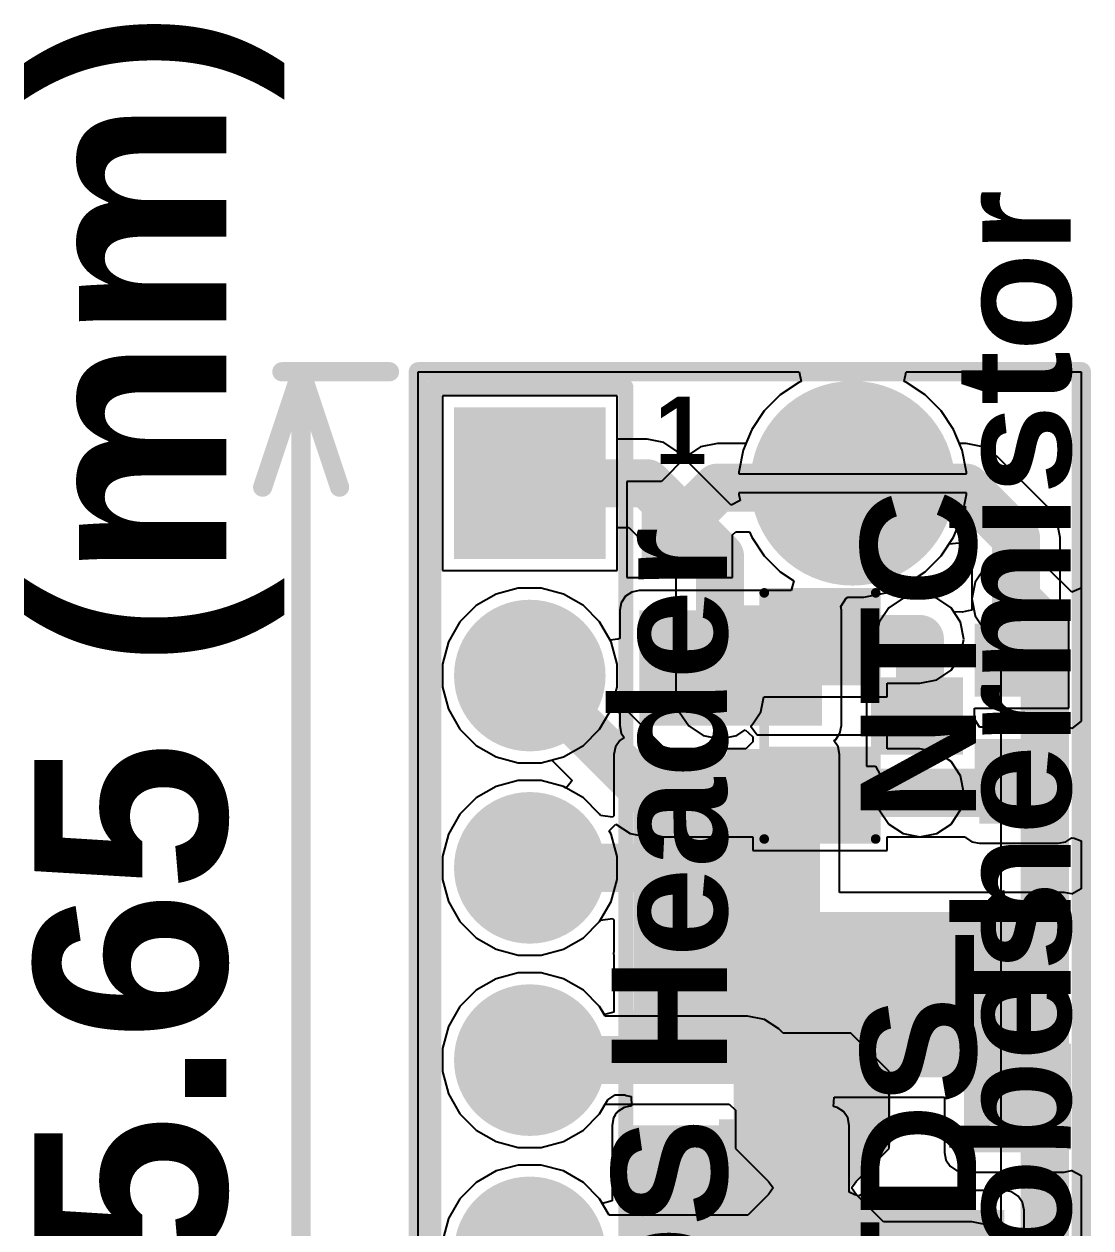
# Model space of a CAD drawing. Header units: millimetres. Extents: x -0.206 to 0.612, y -0.188 to 0.797.
# Drawn here: x -0.206 to 0.349, y 0.171 to 0.797 of the extents above; entities that cross this region are included whole.
import ezdxf

# ---------------------------------------------------------------- set-up
doc = ezdxf.new("R2010")
doc.units = ezdxf.units.MM
doc.header["$MEASUREMENT"] = 0
for name, color, linetype in [('BottomLayer', 5, 'Continuous'), ('BottomPaste', 16, 'Continuous'), ('BottomSolder', 6, 'Continuous'), ('Mechanical1', 6, 'Continuous'), ('Mechanical2', 216, 'Continuous'), ('MultiLayer', 9, 'Continuous'), ('PadHoleLayer', 156, 'Continuous'), ('TopLayer', 1, 'Continuous'), ('TopOverlay', 2, 'Continuous'), ('TopPaste', 8, 'Continuous'), ('TopSolder', 216, 'Continuous'), ('ViaHoleLayer', 16, 'Continuous')]:
    doc.layers.add(name, color=color, linetype=linetype)
doc.styles.add('Arial', font='', dxfattribs={"height": 0.2})
doc.styles.get('Arial').set_extended_font_data('Arial', bold=True)

# ---------------------------------------------------------------- blocks, each defined once
blk = doc.blocks.new('VG039NCHXTB202_B_1')
at = {"layer": 'BottomLayer'}
for points in [[(-0.06299, 0.0876), (-0.01575, 0.0876), (-0.01575, 0.04035), (-0.06299, 0.04035)], [(0.01575, 0.0876), (0.06299, 0.0876), (0.06299, 0.04035), (0.01575, 0.04035)], [(-0.02362, -0.04035), (0.02362, -0.04035), (0.02362, -0.0876), (-0.02362, -0.0876)]]:
    blk.add_hatch(color=5, dxfattribs=at).paths.add_polyline_path(points)
at = {"layer": 'BottomPaste'}
for points in [[(-0.06299, 0.0876), (-0.01575, 0.0876), (-0.01575, 0.04035), (-0.06299, 0.04035)], [(0.01575, 0.0876), (0.06299, 0.0876), (0.06299, 0.04035), (0.01575, 0.04035)], [(-0.02362, -0.04035), (0.02362, -0.04035), (0.02362, -0.0876), (-0.02362, -0.0876)]]:
    blk.add_hatch(color=16, dxfattribs=at).paths.add_polyline_path(points)
at = {"layer": 'BottomSolder'}
for points in [[(-0.06699, 0.0916), (-0.01175, 0.0916), (-0.01175, 0.03635), (-0.06699, 0.03635)], [(0.01175, 0.0916), (0.06699, 0.0916), (0.06699, 0.03635), (0.01175, 0.03635)], [(-0.02762, -0.03635), (0.02762, -0.03635), (0.02762, -0.0916), (-0.02762, -0.0916)]]:
    blk.add_hatch(color=6, dxfattribs=at).paths.add_polyline_path(points)
blk = doc.blocks.new('RES_0603_B_2')
at = {"layer": 'BottomLayer'}
for points in [[(-0.045, -0.0175), (-0.045, 0.0175), (-0.015, 0.0175), (-0.015, -0.0175)], [(0.015, -0.0175), (0.015, 0.0175), (0.045, 0.0175), (0.045, -0.0175)]]:
    blk.add_hatch(color=5, dxfattribs=at).paths.add_polyline_path(points)
at = {"layer": 'BottomPaste'}
for points in [[(-0.045, -0.0175), (-0.045, 0.0175), (-0.015, 0.0175), (-0.015, -0.0175)], [(0.015, -0.0175), (0.015, 0.0175), (0.045, 0.0175), (0.045, -0.0175)]]:
    blk.add_hatch(color=16, dxfattribs=at).paths.add_polyline_path(points)
at = {"layer": 'BottomSolder'}
for points in [[(-0.049, -0.0215), (-0.049, 0.0215), (-0.011, 0.0215), (-0.011, -0.0215)], [(0.011, -0.0215), (0.011, 0.0215), (0.049, 0.0215), (0.049, -0.0215)]]:
    blk.add_hatch(color=6, dxfattribs=at).paths.add_polyline_path(points)
blk = doc.blocks.new('NCP21XV103J03RA_4')
at = {"layer": 'TopLayer'}
for points in [[(-0.06, 0.025), (-0.02, 0.025), (-0.02, -0.025), (-0.06, -0.025)], [(0.02, 0.025), (0.06, 0.025), (0.06, -0.025), (0.02, -0.025)]]:
    blk.add_hatch(color=1, dxfattribs=at).paths.add_polyline_path(points)
at = {"layer": 'TopPaste'}
for points in [[(-0.06, 0.025), (-0.02, 0.025), (-0.02, -0.025), (-0.06, -0.025)], [(0.02, 0.025), (0.06, 0.025), (0.06, -0.025), (0.02, -0.025)]]:
    blk.add_hatch(color=8, dxfattribs=at).paths.add_polyline_path(points)
at = {"layer": 'TopSolder'}
for points in [[(-0.064, 0.029), (-0.016, 0.029), (-0.016, -0.029), (-0.064, -0.029)], [(0.016, 0.029), (0.064, 0.029), (0.064, -0.029), (0.016, -0.029)]]:
    blk.add_hatch(color=216, dxfattribs=at).paths.add_polyline_path(points)
at = {"layer": 'TopOverlay', "const_width": 0.005}
for points in [[(-0.064, 0.029), (-0.064, -0.029)], [(-0.064, 0.029), (0.064, 0.029)], [(0.064, 0.029), (0.064, -0.029)], [(-0.064, -0.029), (0.064, -0.029)]]:
    blk.add_lwpolyline(points, dxfattribs=at)
at = {"layer": 'TopOverlay', "const_width": 0.0025}
for points in [[(-0.06525, 0.029, 1), (-0.06275, 0.029, 1)], [(-0.06525, 0.029, 1), (-0.06275, 0.029, 1)], [(0.06275, 0.029, 1), (0.06525, 0.029, 1)], [(0.06275, 0.029, 1), (0.06525, 0.029, 1)], [(-0.06525, -0.029, 1), (-0.06275, -0.029, 1)], [(-0.06525, -0.029, 1), (-0.06275, -0.029, 1)], [(0.06275, -0.029, 1), (0.06525, -0.029, 1)], [(0.06275, -0.029, 1), (0.06525, -0.029, 1)]]:
    blk.add_lwpolyline(points, format="xyb", close=True, dxfattribs=at)
blk = doc.blocks.new('RES_0603_B_5')
at = {"layer": 'BottomLayer'}
for points in [[(-0.045, -0.0175), (-0.045, 0.0175), (-0.015, 0.0175), (-0.015, -0.0175)], [(0.015, -0.0175), (0.015, 0.0175), (0.045, 0.0175), (0.045, -0.0175)]]:
    blk.add_hatch(color=5, dxfattribs=at).paths.add_polyline_path(points)
at = {"layer": 'BottomPaste'}
for points in [[(-0.045, -0.0175), (-0.045, 0.0175), (-0.015, 0.0175), (-0.015, -0.0175)], [(0.015, -0.0175), (0.015, 0.0175), (0.045, 0.0175), (0.045, -0.0175)]]:
    blk.add_hatch(color=16, dxfattribs=at).paths.add_polyline_path(points)
at = {"layer": 'BottomSolder'}
for points in [[(-0.049, -0.0215), (-0.049, 0.0215), (-0.011, 0.0215), (-0.011, -0.0215)], [(0.011, -0.0215), (0.011, 0.0215), (0.049, 0.0215), (0.049, -0.0215)]]:
    blk.add_hatch(color=6, dxfattribs=at).paths.add_polyline_path(points)
blk = doc.blocks.new('SOT_23_B_6')
at = {"layer": 'BottomLayer'}
for points in [[(-0.05354, 0.05748), (-0.02126, 0.05748), (-0.02126, 0.02126), (-0.05354, 0.02126)], [(0.02126, 0.05748), (0.05354, 0.05748), (0.05354, 0.02126), (0.02126, 0.02126)], [(-0.01614, -0.02126), (0.01614, -0.02126), (0.01614, -0.05748), (-0.01614, -0.05748)]]:
    blk.add_hatch(color=5, dxfattribs=at).paths.add_polyline_path(points)
at = {"layer": 'BottomPaste'}
for points in [[(-0.05354, 0.05748), (-0.02126, 0.05748), (-0.02126, 0.02126), (-0.05354, 0.02126)], [(0.02126, 0.05748), (0.05354, 0.05748), (0.05354, 0.02126), (0.02126, 0.02126)], [(-0.01614, -0.02126), (0.01614, -0.02126), (0.01614, -0.05748), (-0.01614, -0.05748)]]:
    blk.add_hatch(color=16, dxfattribs=at).paths.add_polyline_path(points)
at = {"layer": 'BottomSolder'}
for points in [[(-0.05754, 0.06148), (-0.01726, 0.06148), (-0.01726, 0.01726), (-0.05754, 0.01726)], [(0.01726, 0.06148), (0.05754, 0.06148), (0.05754, 0.01726), (0.01726, 0.01726)], [(-0.02014, -0.01726), (0.02014, -0.01726), (0.02014, -0.06148), (-0.02014, -0.06148)]]:
    blk.add_hatch(color=6, dxfattribs=at).paths.add_polyline_path(points)
blk = doc.blocks.new('HDR1X6_7')
at = {"layer": 'BottomLayer'}
blk.add_hatch(color=5, dxfattribs=at).paths.add_polyline_path([(-0.03543, 0.03543), (0.03543, 0.03543), (0.03543, -0.03543), (-0.03543, -0.03543)])
h = blk.add_hatch(color=5, dxfattribs=at)
edge = h.paths.add_edge_path()
edge.add_arc((0.1, 0), 0.03543, 0, 360)
h = blk.add_hatch(color=5, dxfattribs=at)
edge = h.paths.add_edge_path()
edge.add_arc((0.2, 0), 0.03543, 0, 360)
h = blk.add_hatch(color=5, dxfattribs=at)
edge = h.paths.add_edge_path()
edge.add_arc((0.3, 0), 0.03543, 0, 360)
h = blk.add_hatch(color=5, dxfattribs=at)
edge = h.paths.add_edge_path()
edge.add_arc((0.4, 0), 0.03543, 0, 360)
h = blk.add_hatch(color=5, dxfattribs=at)
edge = h.paths.add_edge_path()
edge.add_arc((0.5, 0), 0.03543, 0, 360)
at = {"layer": 'BottomSolder'}
blk.add_hatch(color=6, dxfattribs=at).paths.add_polyline_path([(-0.03943, 0.03943), (0.03943, 0.03943), (0.03943, -0.03943), (-0.03943, -0.03943)])
h = blk.add_hatch(color=6, dxfattribs=at)
edge = h.paths.add_edge_path()
edge.add_arc((0.1, 0), 0.03943, 0, 360)
h = blk.add_hatch(color=6, dxfattribs=at)
edge = h.paths.add_edge_path()
edge.add_arc((0.2, 0), 0.03943, 0, 360)
h = blk.add_hatch(color=6, dxfattribs=at)
edge = h.paths.add_edge_path()
edge.add_arc((0.3, 0), 0.03943, 0, 360)
h = blk.add_hatch(color=6, dxfattribs=at)
edge = h.paths.add_edge_path()
edge.add_arc((0.4, 0), 0.03943, 0, 360)
h = blk.add_hatch(color=6, dxfattribs=at)
edge = h.paths.add_edge_path()
edge.add_arc((0.5, 0), 0.03943, 0, 360)
at = {"layer": 'MultiLayer'}
blk.add_hatch(color=9, dxfattribs=at).paths.add_polyline_path([(-0.03543, 0.03543), (0.03543, 0.03543), (0.03543, -0.03543), (-0.03543, -0.03543)])
h = blk.add_hatch(color=9, dxfattribs=at)
edge = h.paths.add_edge_path()
edge.add_arc((0.1, 0), 0.03543, 0, 360)
h = blk.add_hatch(color=9, dxfattribs=at)
edge = h.paths.add_edge_path()
edge.add_arc((0.2, 0), 0.03543, 0, 360)
h = blk.add_hatch(color=9, dxfattribs=at)
edge = h.paths.add_edge_path()
edge.add_arc((0.3, 0), 0.03543, 0, 360)
h = blk.add_hatch(color=9, dxfattribs=at)
edge = h.paths.add_edge_path()
edge.add_arc((0.4, 0), 0.03543, 0, 360)
h = blk.add_hatch(color=9, dxfattribs=at)
edge = h.paths.add_edge_path()
edge.add_arc((0.5, 0), 0.03543, 0, 360)
at = {"layer": 'PadHoleLayer'}
h = blk.add_hatch(color=156, dxfattribs=at)
edge = h.paths.add_edge_path()
edge.add_arc((0, 0), 0.01772, 0, 360)
h = blk.add_hatch(color=156, dxfattribs=at)
edge = h.paths.add_edge_path()
edge.add_arc((0.1, 0), 0.01772, 0, 360)
h = blk.add_hatch(color=156, dxfattribs=at)
edge = h.paths.add_edge_path()
edge.add_arc((0.2, 0), 0.01772, 0, 360)
h = blk.add_hatch(color=156, dxfattribs=at)
edge = h.paths.add_edge_path()
edge.add_arc((0.3, 0), 0.01772, 0, 360)
h = blk.add_hatch(color=156, dxfattribs=at)
edge = h.paths.add_edge_path()
edge.add_arc((0.4, 0), 0.01772, 0, 360)
h = blk.add_hatch(color=156, dxfattribs=at)
edge = h.paths.add_edge_path()
edge.add_arc((0.5, 0), 0.01772, 0, 360)
at = {"layer": 'TopLayer'}
blk.add_hatch(color=1, dxfattribs=at).paths.add_polyline_path([(-0.03543, 0.03543), (0.03543, 0.03543), (0.03543, -0.03543), (-0.03543, -0.03543)])
h = blk.add_hatch(color=1, dxfattribs=at)
edge = h.paths.add_edge_path()
edge.add_arc((0.1, 0), 0.03543, 0, 360)
h = blk.add_hatch(color=1, dxfattribs=at)
edge = h.paths.add_edge_path()
edge.add_arc((0.2, 0), 0.03543, 0, 360)
h = blk.add_hatch(color=1, dxfattribs=at)
edge = h.paths.add_edge_path()
edge.add_arc((0.3, 0), 0.03543, 0, 360)
h = blk.add_hatch(color=1, dxfattribs=at)
edge = h.paths.add_edge_path()
edge.add_arc((0.4, 0), 0.03543, 0, 360)
h = blk.add_hatch(color=1, dxfattribs=at)
edge = h.paths.add_edge_path()
edge.add_arc((0.5, 0), 0.03543, 0, 360)
at = {"layer": 'TopSolder'}
blk.add_hatch(color=216, dxfattribs=at).paths.add_polyline_path([(-0.03943, 0.03943), (0.03943, 0.03943), (0.03943, -0.03943), (-0.03943, -0.03943)])
h = blk.add_hatch(color=216, dxfattribs=at)
edge = h.paths.add_edge_path()
edge.add_arc((0.1, 0), 0.03943, 0, 360)
h = blk.add_hatch(color=216, dxfattribs=at)
edge = h.paths.add_edge_path()
edge.add_arc((0.2, 0), 0.03943, 0, 360)
h = blk.add_hatch(color=216, dxfattribs=at)
edge = h.paths.add_edge_path()
edge.add_arc((0.3, 0), 0.03943, 0, 360)
h = blk.add_hatch(color=216, dxfattribs=at)
edge = h.paths.add_edge_path()
edge.add_arc((0.4, 0), 0.03943, 0, 360)
h = blk.add_hatch(color=216, dxfattribs=at)
edge = h.paths.add_edge_path()
edge.add_arc((0.5, 0), 0.03943, 0, 360)
at = {"layer": 'TopOverlay', "const_width": 0.00787}
for points in [[(-0.05, -0.05), (-0.05, 0.05)], [(0.55, 0.05), (-0.05, 0.05)], [(0.55, -0.05), (0.55, 0.05)], [(0.55, -0.05), (-0.05, -0.05)]]:
    blk.add_lwpolyline(points, dxfattribs=at)
at = {"layer": 'TopOverlay', "const_width": 0.00394}
for points in [[(-0.05197, 0.05, 1), (-0.04803, 0.05, 1)], [(-0.05197, 0.05, 1), (-0.04803, 0.05, 1)], [(0.54803, 0.05, 1), (0.55197, 0.05, 1)], [(0.54803, 0.05, 1), (0.55197, 0.05, 1)], [(-0.05197, -0.05, 1), (-0.04803, -0.05, 1)], [(-0.05197, -0.05, 1), (-0.04803, -0.05, 1)], [(0.54803, -0.05, 1), (0.55197, -0.05, 1)], [(0.54803, -0.05, 1), (0.55197, -0.05, 1)]]:
    blk.add_lwpolyline(points, format="xyb", close=True, dxfattribs=at)
blk = doc.blocks.new('TEST_POINT_8')
at = {"layer": 'TopLayer'}
blk.add_hatch(color=1, dxfattribs=at).paths.add_polyline_path([(0.015, 0.03), (-0.015, 0.03), (-0.03, 0.015), (-0.03, -0.015), (-0.015, -0.03), (0.015, -0.03), (0.03, -0.015), (0.03, 0.015)])
at = {"layer": 'TopPaste'}
blk.add_hatch(color=8, dxfattribs=at).paths.add_polyline_path([(0.015, 0.03), (-0.015, 0.03), (-0.03, 0.015), (-0.03, -0.015), (-0.015, -0.03), (0.015, -0.03), (0.03, -0.015), (0.03, 0.015)])
at = {"layer": 'TopSolder'}
blk.add_hatch(color=216, dxfattribs=at).paths.add_polyline_path([(0.017, 0.034), (-0.017, 0.034), (-0.034, 0.017), (-0.034, -0.017), (-0.017, -0.034), (0.017, -0.034), (0.034, -0.017), (0.034, 0.017)])
at = {"layer": 'TopOverlay', "const_width": 0.00787}
for points in [[(-0.037, 0.017), (-0.017, 0.037)], [(-0.017, 0.037), (0.017, 0.037)], [(-0.017, 0.037), (0.017, 0.037)], [(0.017, 0.037), (0.037, 0.017)], [(-0.037, -0.017), (-0.037, 0.017)], [(0.037, -0.017), (0.037, 0.017)], [(-0.037, -0.017), (-0.017, -0.037)], [(0.017, -0.037), (0.037, -0.017)], [(-0.017, -0.037), (0.017, -0.037)], [(-0.017, -0.037), (0.017, -0.037)]]:
    blk.add_lwpolyline(points, dxfattribs=at)
at = {"layer": 'TopOverlay', "const_width": 0.00394}
for points in [[(-0.01897, 0.037, 1), (-0.01503, 0.037, 1)], [(-0.01897, 0.037, 1), (-0.01503, 0.037, 1)], [(-0.01897, 0.037, 1), (-0.01503, 0.037, 1)], [(0.01503, 0.037, 1), (0.01897, 0.037, 1)], [(0.01503, 0.037, 1), (0.01897, 0.037, 1)], [(0.01503, 0.037, 1), (0.01897, 0.037, 1)], [(-0.03897, 0.017, 1), (-0.03503, 0.017, 1)], [(-0.03897, 0.017, 1), (-0.03503, 0.017, 1)], [(0.03503, 0.017, 1), (0.03897, 0.017, 1)], [(0.03503, 0.017, 1), (0.03897, 0.017, 1)], [(-0.03897, -0.017, 1), (-0.03503, -0.017, 1)], [(-0.03897, -0.017, 1), (-0.03503, -0.017, 1)], [(0.03503, -0.017, 1), (0.03897, -0.017, 1)], [(0.03503, -0.017, 1), (0.03897, -0.017, 1)], [(-0.01897, -0.037, 1), (-0.01503, -0.037, 1)], [(-0.01897, -0.037, 1), (-0.01503, -0.037, 1)], [(-0.01897, -0.037, 1), (-0.01503, -0.037, 1)], [(0.01503, -0.037, 1), (0.01897, -0.037, 1)], [(0.01503, -0.037, 1), (0.01897, -0.037, 1)], [(0.01503, -0.037, 1), (0.01897, -0.037, 1)]]:
    blk.add_lwpolyline(points, format="xyb", close=True, dxfattribs=at)
blk = doc.blocks.new('TEST_POINT_9')
at = {"layer": 'TopLayer'}
blk.add_hatch(color=1, dxfattribs=at).paths.add_polyline_path([(0.015, 0.03), (-0.015, 0.03), (-0.03, 0.015), (-0.03, -0.015), (-0.015, -0.03), (0.015, -0.03), (0.03, -0.015), (0.03, 0.015)])
at = {"layer": 'TopPaste'}
blk.add_hatch(color=8, dxfattribs=at).paths.add_polyline_path([(0.015, 0.03), (-0.015, 0.03), (-0.03, 0.015), (-0.03, -0.015), (-0.015, -0.03), (0.015, -0.03), (0.03, -0.015), (0.03, 0.015)])
at = {"layer": 'TopSolder'}
blk.add_hatch(color=216, dxfattribs=at).paths.add_polyline_path([(0.017, 0.034), (-0.017, 0.034), (-0.034, 0.017), (-0.034, -0.017), (-0.017, -0.034), (0.017, -0.034), (0.034, -0.017), (0.034, 0.017)])
at = {"layer": 'TopOverlay', "const_width": 0.00787}
for points in [[(-0.037, 0.017), (-0.017, 0.037)], [(-0.017, 0.037), (0.017, 0.037)], [(-0.017, 0.037), (0.017, 0.037)], [(0.017, 0.037), (0.037, 0.017)], [(-0.037, -0.017), (-0.037, 0.017)], [(0.037, -0.017), (0.037, 0.017)], [(-0.037, -0.017), (-0.017, -0.037)], [(0.017, -0.037), (0.037, -0.017)], [(-0.017, -0.037), (0.017, -0.037)], [(-0.017, -0.037), (0.017, -0.037)]]:
    blk.add_lwpolyline(points, dxfattribs=at)
at = {"layer": 'TopOverlay', "const_width": 0.00394}
for points in [[(-0.01897, 0.037, 1), (-0.01503, 0.037, 1)], [(-0.01897, 0.037, 1), (-0.01503, 0.037, 1)], [(-0.01897, 0.037, 1), (-0.01503, 0.037, 1)], [(0.01503, 0.037, 1), (0.01897, 0.037, 1)], [(0.01503, 0.037, 1), (0.01897, 0.037, 1)], [(0.01503, 0.037, 1), (0.01897, 0.037, 1)], [(-0.03897, 0.017, 1), (-0.03503, 0.017, 1)], [(-0.03897, 0.017, 1), (-0.03503, 0.017, 1)], [(0.03503, 0.017, 1), (0.03897, 0.017, 1)], [(0.03503, 0.017, 1), (0.03897, 0.017, 1)], [(-0.03897, -0.017, 1), (-0.03503, -0.017, 1)], [(-0.03897, -0.017, 1), (-0.03503, -0.017, 1)], [(0.03503, -0.017, 1), (0.03897, -0.017, 1)], [(0.03503, -0.017, 1), (0.03897, -0.017, 1)], [(-0.01897, -0.037, 1), (-0.01503, -0.037, 1)], [(-0.01897, -0.037, 1), (-0.01503, -0.037, 1)], [(-0.01897, -0.037, 1), (-0.01503, -0.037, 1)], [(0.01503, -0.037, 1), (0.01897, -0.037, 1)], [(0.01503, -0.037, 1), (0.01897, -0.037, 1)], [(0.01503, -0.037, 1), (0.01897, -0.037, 1)]]:
    blk.add_lwpolyline(points, format="xyb", close=True, dxfattribs=at)
blk = doc.blocks.new('C__0603_B_10')
at = {"layer": 'BottomLayer'}
for points in [[(-0.045, -0.0175), (-0.045, 0.0175), (-0.015, 0.0175), (-0.015, -0.0175)], [(0.015, -0.0175), (0.015, 0.0175), (0.045, 0.0175), (0.045, -0.0175)]]:
    blk.add_hatch(color=5, dxfattribs=at).paths.add_polyline_path(points)
at = {"layer": 'BottomPaste'}
for points in [[(-0.045, -0.0175), (-0.045, 0.0175), (-0.015, 0.0175), (-0.015, -0.0175)], [(0.015, -0.0175), (0.015, 0.0175), (0.045, 0.0175), (0.045, -0.0175)]]:
    blk.add_hatch(color=16, dxfattribs=at).paths.add_polyline_path(points)
at = {"layer": 'BottomSolder'}
for points in [[(-0.04736, -0.01986), (-0.04736, 0.01986), (-0.01264, 0.01986), (-0.01264, -0.01986)], [(0.01264, -0.01986), (0.01264, 0.01986), (0.04736, 0.01986), (0.04736, -0.01986)]]:
    blk.add_hatch(color=6, dxfattribs=at).paths.add_polyline_path(points)

msp = doc.modelspace()

# ---------------------------------------------------------------- hatches: boundary and pattern name
at = {"layer": 'BottomLayer'}
h = msp.add_hatch(color=5, dxfattribs=at)
edge = h.paths.add_edge_path()
edge.add_arc((0.225, 0.558), 0.04921, 0, 360)
h = msp.add_hatch(color=5, dxfattribs=at)
edge = h.paths.add_edge_path()
edge.add_arc((0.31, 0.49786), 0.01181, 0, 360)
for points in [[(0.114, 0.432), (0.209, 0.432), (0.209, 0.492), (0.114, 0.492)], [(0.332, 0.381), (0.332, 0.421), (0.291, 0.421), (0.291, 0.381)], [(0.208, 0.417), (0.111, 0.417), (0.111, 0.249), (0.208, 0.249)], [(0.335, 0.335), (0.197, 0.335), (0.197, 0.249), (0.335, 0.249)], [(0.283, 0.305), (0.283, 0.21), (0.335, 0.21), (0.335, 0.305)], [(0.213, 0.224), (0.11, 0.224), (0.11, 0.118), (0.213, 0.118)], [(0.235, 0.18), (0.235, 0.116), (0.304, 0.116), (0.304, 0.18)]]:
    msp.add_hatch(color=5, dxfattribs=at).paths.add_polyline_path(points)
h = msp.add_hatch(color=5, dxfattribs=at)
edge = h.paths.add_edge_path()
edge.add_arc((0.26, 0.477), 0.01181, 0, 360)
h = msp.add_hatch(color=5, dxfattribs=at)
edge = h.paths.add_edge_path()
edge.add_arc((0.156, 0.448), 0.01181, 0, 360)
h = msp.add_hatch(color=5, dxfattribs=at)
edge = h.paths.add_edge_path()
edge.add_arc((0.26, 0.397), 0.01181, 0, 360)
at = {"layer": 'BottomSolder'}
h = msp.add_hatch(color=6, dxfattribs=at)
edge = h.paths.add_edge_path()
edge.add_arc((0.225, 0.558), 0.05321, 0, 360)
at = {"layer": 'MultiLayer'}
h = msp.add_hatch(color=9, dxfattribs=at)
edge = h.paths.add_edge_path()
edge.add_arc((0.225, 0.558), 0.04921, 0, 360)
at = {"layer": 'PadHoleLayer'}
h = msp.add_hatch(color=156, dxfattribs=at)
edge = h.paths.add_edge_path()
edge.add_arc((0.225, 0.558), 0.03937, 0, 360)
at = {"layer": 'TopLayer'}
h = msp.add_hatch(color=1, dxfattribs=at)
edge = h.paths.add_edge_path()
edge.add_arc((0.225, 0.558), 0.04921, 0, 360)
h = msp.add_hatch(color=1, dxfattribs=at)
edge = h.paths.add_edge_path()
edge.add_arc((0.31, 0.49786), 0.01181, 0, 360)
h = msp.add_hatch(color=1, dxfattribs=at)
edge = h.paths.add_edge_path()
edge.add_arc((0.26, 0.477), 0.01181, 0, 360)
h = msp.add_hatch(color=1, dxfattribs=at)
edge = h.paths.add_edge_path()
edge.add_arc((0.156, 0.448), 0.01181, 0, 360)
h = msp.add_hatch(color=1, dxfattribs=at)
edge = h.paths.add_edge_path()
edge.add_arc((0.26, 0.397), 0.01181, 0, 360)
at = {"layer": 'TopSolder'}
h = msp.add_hatch(color=216, dxfattribs=at)
edge = h.paths.add_edge_path()
edge.add_arc((0.225, 0.558), 0.05321, 0, 360)
at = {"layer": 'ViaHoleLayer'}
h = msp.add_hatch(color=16, dxfattribs=at)
edge = h.paths.add_edge_path()
edge.add_arc((0.31, 0.49786), 0.00591, 0, 360)
h = msp.add_hatch(color=16, dxfattribs=at)
edge = h.paths.add_edge_path()
edge.add_arc((0.26, 0.477), 0.00591, 0, 360)
h = msp.add_hatch(color=16, dxfattribs=at)
edge = h.paths.add_edge_path()
edge.add_arc((0.156, 0.448), 0.00591, 0, 360)
h = msp.add_hatch(color=16, dxfattribs=at)
edge = h.paths.add_edge_path()
edge.add_arc((0.26, 0.397), 0.00591, 0, 360)

# ---------------------------------------------------------------- linework, layer by layer
at = {"layer": 'BottomLayer'}
for p, q in [((-0.001, 0), (-0.001, 0.616)), ((-0.001, 0.616), (0.19723, 0.616)), ((0.19723, 0.616), (0.19822, 0.611)), ((0.25178, 0.611), (0.25277, 0.616)), ((0.25277, 0.616), (0.344, 0.616)), ((0.344, 0.616), (0.344, 0.43422)), ((0.19695, 0.61047), (0.18725, 0.60399)), ((0.19822, 0.611), (0.19695, 0.61047)), ((0.25305, 0.61047), (0.25178, 0.611)), ((0.26275, 0.60399), (0.25305, 0.61047)), ((0.10243, 0.60343), (0.01157, 0.60343)), ((0.01157, 0.60343), (0.01157, 0.51257)), ((0.10243, 0.51257), (0.10243, 0.60343)), ((0.18725, 0.60399), (0.17901, 0.59575)), ((0.27099, 0.59575), (0.26275, 0.60399)), ((0.17901, 0.59575), (0.17253, 0.58605)), ((0.27747, 0.58605), (0.27099, 0.59575)), ((0.17253, 0.58605), (0.16947, 0.57867)), ((0.28053, 0.57867), (0.27747, 0.58605)), ((0.14587, 0.57692), (0.13842, 0.57195)), ((0.15464, 0.57867), (0.14587, 0.57692)), ((0.16947, 0.57867), (0.15464, 0.57867)), ((0.284, 0.57867), (0.28053, 0.57867)), ((0.29278, 0.57692), (0.284, 0.57867)), ((0.30022, 0.57195), (0.29278, 0.57692)), ((0.13842, 0.57195), (0.12548, 0.559)), ((0.32622, 0.54595), (0.30022, 0.57195)), ((0.12548, 0.559), (0.1075, 0.559)), ((0.1075, 0.559), (0.1075, 0.509)), ((0.33119, 0.5385), (0.32622, 0.54595)), ((0.33294, 0.52973), (0.33119, 0.5385)), ((0.1625, 0.53114), (0.16415, 0.53278)), ((0.16415, 0.53278), (0.17135, 0.53278)), ((0.17135, 0.53278), (0.17253, 0.52995)), ((0.1625, 0.509), (0.1625, 0.53114)), ((0.17253, 0.52995), (0.17901, 0.52025)), ((0.27099, 0.52025), (0.27523, 0.52659)), ((0.27523, 0.52659), (0.2802, 0.52708)), ((0.2802, 0.52708), (0.28706, 0.52022)), ((0.33294, 0.491), (0.33294, 0.52973)), ((0.17901, 0.52025), (0.18725, 0.51201)), ((0.26275, 0.51201), (0.27099, 0.52025)), ((0.28706, 0.52022), (0.28706, 0.49206)), ((0.01157, 0.51257), (0.10243, 0.51257)), ((0.1075, 0.509), (0.1625, 0.509)), ((0.18725, 0.51201), (0.19445, 0.5072)), ((0.19445, 0.5072), (0.19294, 0.5022)), ((0.25305, 0.50553), (0.26275, 0.51201)), ((0.05102, 0.50343), (0.03946, 0.50034)), ((0.06298, 0.50343), (0.05102, 0.50343)), ((0.07454, 0.50034), (0.06298, 0.50343)), ((0.1101, 0.50142), (0.10679, 0.49921)), ((0.114, 0.5022), (0.1101, 0.50142)), ((0.19294, 0.5022), (0.114, 0.5022)), ((0.23083, 0.49879), (0.24227, 0.50106)), ((0.24227, 0.50106), (0.25305, 0.50553)), ((0.03946, 0.50034), (0.0291, 0.49436)), ((0.0849, 0.49436), (0.07454, 0.50034)), ((0.10458, 0.4959), (0.1038, 0.492)), ((0.10679, 0.49921), (0.10458, 0.4959)), ((0.21881, 0.49394), (0.22164, 0.49818)), ((0.22164, 0.49818), (0.22251, 0.49879)), ((0.22251, 0.49879), (0.23083, 0.49879)), ((0.25122, 0.49819), (0.24378, 0.49322)), ((0.26, 0.49994), (0.25122, 0.49819)), ((0.26878, 0.49819), (0.26, 0.49994)), ((0.27622, 0.49322), (0.26878, 0.49819)), ((0.0291, 0.49436), (0.02064, 0.4859)), ((0.09336, 0.4859), (0.0849, 0.49436)), ((0.1038, 0.492), (0.1038, 0.4773)), ((0.2192, 0.492), (0.21881, 0.49394)), ((0.2192, 0.432), (0.2192, 0.492)), ((0.24378, 0.49322), (0.23881, 0.48578)), ((0.27758, 0.49119), (0.27622, 0.49322)), ((0.28206, 0.49102), (0.27758, 0.49119)), ((0.28514, 0.49162), (0.28206, 0.49102)), ((0.28706, 0.49206), (0.28514, 0.49162)), ((0.3375, 0.491), (0.33294, 0.491)), ((0.3375, 0.441), (0.3375, 0.491)), ((0.02064, 0.4859), (0.01466, 0.47554)), ((0.0988, 0.47646), (0.09336, 0.4859)), ((0.23881, 0.48578), (0.23706, 0.477)), ((0.10273, 0.47688), (0.0988, 0.47646)), ((0.1038, 0.4773), (0.10273, 0.47688)), ((0.23706, 0.477), (0.23706, 0.46314)), ((0.01466, 0.47554), (0.01157, 0.46398)), ((0.01157, 0.46398), (0.01157, 0.45202)), ((0.23706, 0.46314), (0.23226, 0.46314)), ((0.23226, 0.46314), (0.23226, 0.41086)), ((0.01157, 0.45202), (0.01466, 0.44046)), ((0.01466, 0.44046), (0.02064, 0.4301)), ((0.09336, 0.4301), (0.0988, 0.43954)), ((0.0988, 0.43954), (0.10273, 0.43912)), ((0.10273, 0.43912), (0.1038, 0.4387)), ((0.1038, 0.4387), (0.1038, 0.432)), ((0.28848, 0.43553), (0.28848, 0.441)), ((0.28848, 0.441), (0.3375, 0.441)), ((0.291, 0.4312), (0.28848, 0.43553)), ((0.344, 0.43422), (0.339, 0.43054)), ((0.02064, 0.4301), (0.0291, 0.42164)), ((0.0849, 0.42164), (0.09336, 0.4301)), ((0.10613, 0.42577), (0.10379, 0.42421)), ((0.1038, 0.432), (0.10458, 0.4281)), ((0.10458, 0.4281), (0.10613, 0.42577)), ((0.21621, 0.42479), (0.21842, 0.4281)), ((0.21842, 0.4281), (0.2192, 0.432)), ((0.332, 0.4312), (0.291, 0.4312)), ((0.33254, 0.43109), (0.332, 0.4312)), ((0.3375, 0.431), (0.33254, 0.43109)), ((0.339, 0.43054), (0.3375, 0.431)), ((0.3375, 0.431), (0.3375, 0.431)), ((0.0291, 0.42164), (0.03946, 0.41566)), ((0.07454, 0.41566), (0.0849, 0.42164)), ((0.10158, 0.4209), (0.1008, 0.417)), ((0.10379, 0.42421), (0.10158, 0.4209)), ((0.21525, 0.42415), (0.21621, 0.42479)), ((0.21742, 0.4209), (0.21525, 0.42415)), ((0.2182, 0.417), (0.21742, 0.4209)), ((0.03946, 0.41566), (0.05102, 0.41257)), ((0.06298, 0.41257), (0.07454, 0.41566)), ((0.1008, 0.417), (0.1008, 0.38508)), ((0.2182, 0.3452), (0.2182, 0.417)), ((0.05102, 0.41257), (0.06298, 0.41257)), ((0.23226, 0.41086), (0.2369, 0.41086)), ((0.2369, 0.41086), (0.23925, 0.40645)), ((0.05102, 0.40343), (0.03946, 0.40034)), ((0.06298, 0.40343), (0.05102, 0.40343)), ((0.07454, 0.40034), (0.06298, 0.40343)), ((0.23881, 0.40578), (0.23706, 0.397)), ((0.23925, 0.40645), (0.23881, 0.40578)), ((0.03946, 0.40034), (0.0291, 0.39436)), ((0.0849, 0.39436), (0.07454, 0.40034)), ((0.23706, 0.397), (0.23881, 0.38822)), ((0.0291, 0.39436), (0.02064, 0.3859)), ((0.09336, 0.3859), (0.0849, 0.39436)), ((0.23881, 0.38822), (0.24378, 0.38078)), ((0.02064, 0.3859), (0.01466, 0.37554)), ((0.09375, 0.38522), (0.09336, 0.3859)), ((0.10003, 0.38434), (0.09375, 0.38522)), ((0.1008, 0.38508), (0.10003, 0.38434)), ((0.24378, 0.38078), (0.25122, 0.37581)), ((0.25122, 0.37581), (0.26, 0.37406)), ((0.01466, 0.37554), (0.01157, 0.36398)), ((0.26, 0.37406), (0.28361, 0.37406)), ((0.28361, 0.37406), (0.28379, 0.37379)), ((0.28379, 0.37379), (0.2871, 0.37158)), ((0.2871, 0.37158), (0.291, 0.3708)), ((0.291, 0.3708), (0.332, 0.3708)), ((0.332, 0.3708), (0.3359, 0.37158)), ((0.3359, 0.37158), (0.339, 0.37365)), ((0.339, 0.37365), (0.34022, 0.37341)), ((0.34022, 0.37341), (0.344, 0.37196)), ((0.344, 0.37196), (0.344, 0.34703)), ((0.01157, 0.36398), (0.01157, 0.35202)), ((0.01157, 0.35202), (0.01466, 0.34046)), ((0.335, 0.3452), (0.2182, 0.3452)), ((0.3389, 0.34442), (0.335, 0.3452)), ((0.339, 0.34435), (0.3389, 0.34442)), ((0.344, 0.34703), (0.339, 0.34435)), ((0.01466, 0.34046), (0.02064, 0.3301)), ((0.02064, 0.3301), (0.0291, 0.32164)), ((0.0849, 0.32164), (0.09336, 0.3301)), ((0.09336, 0.3301), (0.09375, 0.33078)), ((0.09375, 0.33078), (0.10003, 0.33166)), ((0.10003, 0.33166), (0.1008, 0.33092)), ((0.1008, 0.33092), (0.1008, 0.31473)), ((0.0291, 0.32164), (0.03946, 0.31566)), ((0.07454, 0.31566), (0.0849, 0.32164)), ((0.03946, 0.31566), (0.05102, 0.31257)), ((0.06298, 0.31257), (0.07454, 0.31566)), ((0.1008, 0.31473), (0.10056, 0.3135)), ((0.10056, 0.3135), (0.1008, 0.31227)), ((0.05102, 0.31257), (0.06298, 0.31257)), ((0.1008, 0.31227), (0.1008, 0.283)), ((0.05102, 0.30343), (0.03946, 0.30034)), ((0.06298, 0.30343), (0.05102, 0.30343)), ((0.07454, 0.30034), (0.06298, 0.30343)), ((0.0291, 0.29436), (0.02064, 0.2859)), ((0.03946, 0.30034), (0.0291, 0.29436)), ((0.0849, 0.29436), (0.07454, 0.30034)), ((0.09336, 0.2859), (0.0849, 0.29436)), ((0.02064, 0.2859), (0.01466, 0.27554)), ((0.0958, 0.28166), (0.09336, 0.2859)), ((0.1008, 0.283), (0.0958, 0.28166)), ((0.01466, 0.27554), (0.01157, 0.26398)), ((0.01157, 0.26398), (0.01157, 0.25202)), ((0.01157, 0.25202), (0.01466, 0.24046)), ((0.01466, 0.24046), (0.02064, 0.2301)), ((0.09757, 0.23741), (0.1015, 0.24)), ((0.1015, 0.24), (0.10647, 0.24)), ((0.10647, 0.24), (0.1071, 0.23958)), ((0.1071, 0.23958), (0.10969, 0.23907)), ((0.10969, 0.23907), (0.11, 0.2342)), ((0.21497, 0.2338), (0.21546, 0.2388)), ((0.21546, 0.2388), (0.2728, 0.2388)), ((0.2728, 0.2388), (0.2728, 0.21)), ((0.09336, 0.2301), (0.09757, 0.23741)), ((0.1061, 0.23342), (0.10279, 0.23121)), ((0.11, 0.2342), (0.1061, 0.23342)), ((0.2169, 0.23342), (0.21497, 0.2338)), ((0.22021, 0.23121), (0.2169, 0.23342)), ((0.02064, 0.2301), (0.0291, 0.22164)), ((0.0849, 0.22164), (0.09336, 0.2301)), ((0.10058, 0.2279), (0.0998, 0.224)), ((0.1015, 0.22928), (0.10058, 0.2279)), ((0.10198, 0.23), (0.1015, 0.23)), ((0.1015, 0.23), (0.1015, 0.22928)), ((0.10279, 0.23121), (0.10198, 0.23)), ((0.22242, 0.2279), (0.22021, 0.23121)), ((0.2232, 0.224), (0.22242, 0.2279)), ((0.0291, 0.22164), (0.03946, 0.21566)), ((0.07454, 0.21566), (0.0849, 0.22164)), ((0.0998, 0.224), (0.0998, 0.18473)), ((0.2232, 0.18933), (0.2232, 0.224)), ((0.03946, 0.21566), (0.05102, 0.21257)), ((0.06298, 0.21257), (0.07454, 0.21566)), ((0.05102, 0.21257), (0.06298, 0.21257)), ((0.2728, 0.21), (0.27358, 0.2061)), ((0.05102, 0.20343), (0.03946, 0.20034)), ((0.06298, 0.20343), (0.05102, 0.20343)), ((0.07454, 0.20034), (0.06298, 0.20343)), ((0.27358, 0.2061), (0.27579, 0.20279)), ((0.27579, 0.20279), (0.2791, 0.20058)), ((0.2791, 0.20058), (0.283, 0.1998)), ((0.335, 0.1998), (0.3389, 0.20058)), ((0.3389, 0.20058), (0.339, 0.20065)), ((0.339, 0.20065), (0.344, 0.19797)), ((0.0291, 0.19436), (0.02064, 0.1859)), ((0.03946, 0.20034), (0.0291, 0.19436)), ((0.0849, 0.19436), (0.07454, 0.20034)), ((0.09336, 0.1859), (0.0849, 0.19436)), ((0.283, 0.1998), (0.335, 0.1998)), ((0.344, 0.19797), (0.344, 0)), ((0.22619, 0.18795), (0.2232, 0.18933)), ((0.2282, 0.18748), (0.22619, 0.18795)), ((0.2311, 0.18942), (0.2282, 0.18748)), ((0.235, 0.1902), (0.2311, 0.18942)), ((0.304, 0.1902), (0.235, 0.1902)), ((0.3079, 0.18942), (0.304, 0.1902)), ((0.31121, 0.18721), (0.3079, 0.18942)), ((0.02064, 0.1859), (0.01466, 0.17554)), ((0.0948, 0.18339), (0.09336, 0.1859)), ((0.0998, 0.18473), (0.0948, 0.18339)), ((0.31342, 0.1839), (0.31121, 0.18721)), ((0.3142, 0.18), (0.31342, 0.1839)), ((0.01466, 0.17554), (0.01157, 0.16398)), ((0.3142, 0.116), (0.3142, 0.18))]:
    msp.add_line(p, q, dxfattribs=at)
at = {"layer": 'BottomLayer', "const_width": 0.025}
for points in [[(0.057, 0.558), (0.058, 0.559)], [(0.057, 0.558), (0.06729, 0.54771)], [(0.058, 0.559), (0.06729, 0.559)], [(0.22273, 0.55573), (0.225, 0.558)], [(0.225, 0.558), (0.22727, 0.55573)], [(0.14, 0.54108), (0.15464, 0.55573)], [(0.15464, 0.55573), (0.22273, 0.55573)], [(0.22727, 0.55573), (0.284, 0.55573)], [(0.284, 0.55573), (0.31, 0.52973)], [(0.14, 0.5365), (0.14, 0.54108)], [(0.135, 0.534), (0.1375, 0.534)], [(0.1375, 0.534), (0.14, 0.5365)], [(0.31, 0.49786), (0.31, 0.52973)], [(0.31, 0.466), (0.31, 0.49786)], [(0.26, 0.43737), (0.26, 0.477)], [(0.26, 0.43737), (0.26037, 0.437)], [(0.2985, 0.397), (0.3075, 0.406)], [(0.3075, 0.406), (0.31, 0.406)], [(0.18163, 0.30863), (0.18163, 0.3996)], [(0.26, 0.397), (0.2985, 0.397)], [(0.057, 0.358), (0.1235, 0.358)], [(0.1235, 0.358), (0.147, 0.3345)], [(0.147, 0.314), (0.147, 0.3345)], [(0.1235, 0.3135), (0.134, 0.303)], [(0.181, 0.308), (0.18163, 0.30863)], [(0.18233, 0.27907), (0.18302, 0.27837)], [(0.1265, 0.2625), (0.129, 0.265)]]:
    msp.add_lwpolyline(points, dxfattribs=at)
at = {"layer": 'BottomLayer', "const_width": 0.0125}
for points in [[(0.05075, 0.558, 1), (0.06325, 0.558, 1)], [(0.05075, 0.558, 1), (0.06325, 0.558, 1)], [(0.05175, 0.559, 1), (0.06425, 0.559, 1)], [(0.05175, 0.559, 1), (0.06425, 0.559, 1)], [(0.06104, 0.559, 1), (0.07354, 0.559, 1)], [(0.21875, 0.558, 1), (0.23125, 0.558, 1)], [(0.21875, 0.558, 1), (0.23125, 0.558, 1)], [(0.14839, 0.55573, 1), (0.16089, 0.55573, 1)], [(0.14839, 0.55573, 1), (0.16089, 0.55573, 1)], [(0.21648, 0.55573, 1), (0.22898, 0.55573, 1)], [(0.21648, 0.55573, 1), (0.22898, 0.55573, 1)], [(0.22102, 0.55573, 1), (0.23352, 0.55573, 1)], [(0.22102, 0.55573, 1), (0.23352, 0.55573, 1)], [(0.27775, 0.55573, 1), (0.29025, 0.55573, 1)], [(0.27775, 0.55573, 1), (0.29025, 0.55573, 1)], [(0.06104, 0.54771, 1), (0.07354, 0.54771, 1)], [(0.13375, 0.54108, 1), (0.14625, 0.54108, 1)], [(0.13375, 0.54108, 1), (0.14625, 0.54108, 1)], [(0.12875, 0.534, 1), (0.14125, 0.534, 1)], [(0.13125, 0.534, 1), (0.14375, 0.534, 1)], [(0.13125, 0.534, 1), (0.14375, 0.534, 1)], [(0.13375, 0.5365, 1), (0.14625, 0.5365, 1)], [(0.13375, 0.5365, 1), (0.14625, 0.5365, 1)], [(0.30375, 0.52973, 1), (0.31625, 0.52973, 1)], [(0.30375, 0.52973, 1), (0.31625, 0.52973, 1)], [(0.30375, 0.49786, 1), (0.31625, 0.49786, 1)], [(0.30375, 0.49786, 1), (0.31625, 0.49786, 1)], [(0.25375, 0.477, 1), (0.26625, 0.477, 1)], [(0.30375, 0.466, 1), (0.31625, 0.466, 1)], [(0.25375, 0.43737, 1), (0.26625, 0.43737, 1)], [(0.25375, 0.43737, 1), (0.26625, 0.43737, 1)], [(0.25412, 0.437, 1), (0.26662, 0.437, 1)], [(0.30125, 0.406, 1), (0.31375, 0.406, 1)], [(0.30125, 0.406, 1), (0.31375, 0.406, 1)], [(0.30375, 0.406, 1), (0.31625, 0.406, 1)], [(0.17538, 0.3996, 1), (0.18788, 0.3996, 1)], [(0.25375, 0.397, 1), (0.26625, 0.397, 1)], [(0.29225, 0.397, 1), (0.30475, 0.397, 1)], [(0.29225, 0.397, 1), (0.30475, 0.397, 1)], [(0.05075, 0.358, 1), (0.06325, 0.358, 1)], [(0.11725, 0.358, 1), (0.12975, 0.358, 1)], [(0.11725, 0.358, 1), (0.12975, 0.358, 1)], [(0.14075, 0.3345, 1), (0.15325, 0.3345, 1)], [(0.14075, 0.3345, 1), (0.15325, 0.3345, 1)], [(0.11725, 0.3135, 1), (0.12975, 0.3135, 1)], [(0.14075, 0.314, 1), (0.15325, 0.314, 1)], [(0.17475, 0.308, 1), (0.18725, 0.308, 1)], [(0.17538, 0.30863, 1), (0.18788, 0.30863, 1)], [(0.17538, 0.30863, 1), (0.18788, 0.30863, 1)], [(0.12775, 0.303, 1), (0.14025, 0.303, 1)], [(0.17608, 0.27907, 1), (0.18858, 0.27907, 1)], [(0.17677, 0.27837, 1), (0.18927, 0.27837, 1)], [(0.12275, 0.265, 1), (0.13525, 0.265, 1)], [(0.12025, 0.2625, 1), (0.13275, 0.2625, 1)]]:
    msp.add_lwpolyline(points, format="xyb", close=True, dxfattribs=at)
at = {"layer": 'Mechanical1', "const_width": 0.01}
for points in [[(-0.082, 0.556), (-0.062, 0.616)], [(-0.072, 0.616), (-0.016, 0.616)], [(-0.062, 0.616), (-0.042, 0.556)], [(-0.062, 0.308), (-0.062, 0.616)], [(-0.062, 0), (-0.062, 0.308)]]:
    msp.add_lwpolyline(points, dxfattribs=at)
at = {"layer": 'Mechanical1', "const_width": 0.005}
for points in [[(-0.0745, 0.616, 1), (-0.0695, 0.616, 1)], [(-0.0645, 0.616, 1), (-0.0595, 0.616, 1)], [(-0.0645, 0.616, 1), (-0.0595, 0.616, 1)], [(-0.0645, 0.616, 1), (-0.0595, 0.616, 1)], [(-0.0185, 0.616, 1), (-0.0135, 0.616, 1)], [(-0.0845, 0.556, 1), (-0.0795, 0.556, 1)], [(-0.0445, 0.556, 1), (-0.0395, 0.556, 1)], [(-0.0645, 0.308, 1), (-0.0595, 0.308, 1)], [(-0.0645, 0.308, 1), (-0.0595, 0.308, 1)]]:
    msp.add_lwpolyline(points, format="xyb", close=True, dxfattribs=at)
at = {"layer": 'Mechanical2', "const_width": 0.01}
for points in [[(-0.001, 0.616), (0.344, 0.616)], [(-0.001, 0), (-0.001, 0.616)], [(0.344, 0), (0.344, 0.616)]]:
    msp.add_lwpolyline(points, dxfattribs=at)
at = {"layer": 'Mechanical2', "const_width": 0.005}
for points in [[(-0.0035, 0.616, 1), (0.0015, 0.616, 1)], [(-0.0035, 0.616, 1), (0.0015, 0.616, 1)], [(0.3415, 0.616, 1), (0.3465, 0.616, 1)], [(0.3415, 0.616, 1), (0.3465, 0.616, 1)]]:
    msp.add_lwpolyline(points, format="xyb", close=True, dxfattribs=at)
at = {"layer": 'TopLayer'}
for p, q in [((-0.001, 0), (-0.001, 0.616)), ((-0.001, 0.616), (0.19723, 0.616)), ((0.19723, 0.616), (0.19822, 0.611)), ((0.25178, 0.611), (0.25277, 0.616)), ((0.25277, 0.616), (0.344, 0.616)), ((0.344, 0.616), (0.344, 0.50338)), ((0.19695, 0.61047), (0.18725, 0.60399)), ((0.19822, 0.611), (0.19695, 0.61047)), ((0.25305, 0.61047), (0.25178, 0.611)), ((0.26275, 0.60399), (0.25305, 0.61047)), ((0.10243, 0.60343), (0.01157, 0.60343)), ((0.01157, 0.60343), (0.01157, 0.51257)), ((0.10243, 0.58094), (0.10243, 0.60343)), ((0.18725, 0.60399), (0.17901, 0.59575)), ((0.27099, 0.59575), (0.26275, 0.60399)), ((0.17901, 0.59575), (0.17253, 0.58605)), ((0.27747, 0.58605), (0.27099, 0.59575)), ((0.17253, 0.58605), (0.16806, 0.57527)), ((0.28194, 0.57527), (0.27747, 0.58605)), ((0.118, 0.58094), (0.10243, 0.58094)), ((0.12678, 0.57919), (0.118, 0.58094)), ((0.13422, 0.57422), (0.12678, 0.57919)), ((0.16179, 0.54666), (0.13422, 0.57422)), ((0.16806, 0.57527), (0.16579, 0.56383)), ((0.28421, 0.56383), (0.28194, 0.57527)), ((0.16579, 0.56383), (0.16579, 0.563)), ((0.28421, 0.563), (0.28421, 0.56383)), ((0.16579, 0.563), (0.225, 0.563)), ((0.225, 0.563), (0.28421, 0.563)), ((0.225, 0.553), (0.16579, 0.553)), ((0.16579, 0.553), (0.16579, 0.55217)), ((0.16579, 0.55217), (0.16639, 0.54912)), ((0.28421, 0.553), (0.225, 0.553)), ((0.28194, 0.54073), (0.28421, 0.55217)), ((0.28421, 0.55217), (0.28421, 0.553)), ((0.16639, 0.54912), (0.16179, 0.54666)), ((0.27747, 0.52995), (0.28194, 0.54073)), ((0.10243, 0.51257), (0.10243, 0.53506)), ((0.10243, 0.53506), (0.1085, 0.53506)), ((0.1085, 0.53506), (0.13306, 0.5105)), ((0.27099, 0.52025), (0.27747, 0.52995)), ((0.26275, 0.51201), (0.27099, 0.52025)), ((0.31, 0.5208), (0.30122, 0.51906)), ((0.31878, 0.51906), (0.31, 0.5208)), ((0.29378, 0.51408), (0.28881, 0.50664)), ((0.30122, 0.51906), (0.29378, 0.51408)), ((0.32622, 0.51408), (0.31878, 0.51906)), ((0.339, 0.50131), (0.32622, 0.51408)), ((0.01157, 0.51257), (0.10243, 0.51257)), ((0.13306, 0.5105), (0.13306, 0.448)), ((0.25305, 0.50553), (0.26275, 0.51201)), ((0.05102, 0.50343), (0.03946, 0.50034)), ((0.06298, 0.50343), (0.05102, 0.50343)), ((0.07454, 0.50034), (0.06298, 0.50343)), ((0.25163, 0.50494), (0.25305, 0.50553)), ((0.25263, 0.49994), (0.25163, 0.50494)), ((0.28881, 0.50664), (0.28706, 0.49786)), ((0.344, 0.50338), (0.339, 0.50131)), ((0.03946, 0.50034), (0.0291, 0.49436)), ((0.0849, 0.49436), (0.07454, 0.50034)), ((0.26, 0.49994), (0.25263, 0.49994)), ((0.26878, 0.49819), (0.26, 0.49994)), ((0.27622, 0.49322), (0.26878, 0.49819)), ((0.28706, 0.49786), (0.28881, 0.48908)), ((0.0291, 0.49436), (0.02064, 0.4859)), ((0.09336, 0.4859), (0.0849, 0.49436)), ((0.28119, 0.48578), (0.27622, 0.49322)), ((0.28881, 0.48908), (0.29378, 0.48164)), ((0.02064, 0.4859), (0.01466, 0.47554)), ((0.09934, 0.47554), (0.09336, 0.4859)), ((0.28294, 0.477), (0.28119, 0.48578)), ((0.28119, 0.46822), (0.28294, 0.477)), ((0.29378, 0.48164), (0.30206, 0.47336)), ((0.01466, 0.47554), (0.01157, 0.46398)), ((0.10243, 0.46398), (0.09934, 0.47554)), ((0.30206, 0.47336), (0.30206, 0.1733)), ((0.01157, 0.46398), (0.01157, 0.45202)), ((0.10243, 0.45202), (0.10243, 0.46398)), ((0.27622, 0.46078), (0.28119, 0.46822)), ((0.26878, 0.45581), (0.27622, 0.46078)), ((0.01157, 0.45202), (0.01466, 0.44046)), ((0.10095, 0.44649), (0.10243, 0.45202)), ((0.243, 0.447), (0.243, 0.45406)), ((0.243, 0.45406), (0.26, 0.45406)), ((0.26, 0.45406), (0.26878, 0.45581)), ((0.1275, 0.41994), (0.10095, 0.44649)), ((0.13306, 0.448), (0.13481, 0.43922)), ((0.17719, 0.43922), (0.17874, 0.447)), ((0.17874, 0.447), (0.243, 0.447)), ((0.01466, 0.44046), (0.02064, 0.4301)), ((0.13481, 0.43922), (0.13978, 0.43178)), ((0.173, 0.43295), (0.17719, 0.43922)), ((0.17222, 0.43178), (0.173, 0.43295)), ((0.02064, 0.4301), (0.0291, 0.42164)), ((0.13978, 0.43178), (0.14722, 0.42681)), ((0.14722, 0.42681), (0.156, 0.42506)), ((0.156, 0.42506), (0.16478, 0.42681)), ((0.16478, 0.42681), (0.16912, 0.42971)), ((0.16912, 0.42971), (0.17297, 0.42631)), ((0.17221, 0.43123), (0.17222, 0.43178)), ((0.17526, 0.427), (0.17221, 0.43123)), ((0.17297, 0.42631), (0.173, 0.42614)), ((0.173, 0.42614), (0.173, 0.42348)), ((0.17779, 0.427), (0.17526, 0.427)), ((0.243, 0.427), (0.17779, 0.427)), ((0.243, 0.41994), (0.243, 0.427)), ((0.0291, 0.42164), (0.03946, 0.41566)), ((0.16946, 0.41994), (0.1275, 0.41994)), ((0.173, 0.42348), (0.16946, 0.41994)), ((0.26, 0.41994), (0.243, 0.41994)), ((0.26878, 0.41819), (0.26, 0.41994)), ((0.03946, 0.41566), (0.05102, 0.41257)), ((0.06298, 0.41257), (0.06851, 0.41405)), ((0.06851, 0.41405), (0.07906, 0.4035)), ((0.27622, 0.41322), (0.26878, 0.41819)), ((0.05102, 0.41257), (0.06298, 0.41257)), ((0.28119, 0.40578), (0.27622, 0.41322)), ((0.05102, 0.40343), (0.03946, 0.40034)), ((0.06298, 0.40343), (0.05102, 0.40343)), ((0.07454, 0.40034), (0.06298, 0.40343)), ((0.07906, 0.4035), (0.07599, 0.3995)), ((0.28294, 0.397), (0.28119, 0.40578)), ((0.03946, 0.40034), (0.0291, 0.39436)), ((0.07599, 0.3995), (0.07454, 0.40034)), ((0.28119, 0.38822), (0.28294, 0.397)), ((0.0291, 0.39436), (0.02064, 0.3859)), ((0.27622, 0.38078), (0.28119, 0.38822)), ((0.02064, 0.3859), (0.01466, 0.37554)), ((0.09839, 0.37718), (0.10178, 0.38078)), ((0.09934, 0.37554), (0.09839, 0.37718)), ((0.10178, 0.38078), (0.10922, 0.37581)), ((0.10922, 0.37581), (0.118, 0.37406)), ((0.26, 0.37406), (0.26878, 0.37581)), ((0.26878, 0.37581), (0.27622, 0.38078)), ((0.01466, 0.37554), (0.01157, 0.36398)), ((0.10243, 0.36398), (0.09934, 0.37554)), ((0.118, 0.37406), (0.173, 0.37406)), ((0.173, 0.37406), (0.173, 0.367)), ((0.243, 0.367), (0.243, 0.37406)), ((0.243, 0.37406), (0.26, 0.37406)), ((0.01157, 0.36398), (0.01157, 0.35202)), ((0.10243, 0.35202), (0.10243, 0.36398)), ((0.173, 0.367), (0.243, 0.367)), ((0.01157, 0.35202), (0.01466, 0.34046)), ((0.09934, 0.34046), (0.10243, 0.35202)), ((0.01466, 0.34046), (0.02064, 0.3301)), ((0.09336, 0.3301), (0.09934, 0.34046)), ((0.02064, 0.3301), (0.0291, 0.32164)), ((0.0849, 0.32164), (0.09336, 0.3301)), ((0.0291, 0.32164), (0.03946, 0.31566)), ((0.07454, 0.31566), (0.0849, 0.32164)), ((0.03946, 0.31566), (0.05102, 0.31257)), ((0.06298, 0.31257), (0.07454, 0.31566)), ((0.05102, 0.31257), (0.06298, 0.31257)), ((0.05102, 0.30343), (0.03946, 0.30034)), ((0.06298, 0.30343), (0.05102, 0.30343)), ((0.07454, 0.30034), (0.06298, 0.30343)), ((0.0291, 0.29436), (0.02064, 0.2859)), ((0.03946, 0.30034), (0.0291, 0.29436)), ((0.0849, 0.29436), (0.07454, 0.30034)), ((0.09336, 0.2859), (0.0849, 0.29436)), ((0.02064, 0.2859), (0.01466, 0.27554)), ((0.09622, 0.28094), (0.09336, 0.2859)), ((0.01466, 0.27554), (0.01157, 0.26398)), ((0.17032, 0.28094), (0.09622, 0.28094)), ((0.1791, 0.27919), (0.17032, 0.28094)), ((0.18654, 0.27422), (0.1791, 0.27919)), ((0.18877, 0.272), (0.18654, 0.27422)), ((0.224, 0.272), (0.18877, 0.272)), ((0.244, 0.252), (0.224, 0.272)), ((0.01157, 0.26398), (0.01157, 0.25202)), ((0.01157, 0.25202), (0.01466, 0.24046)), ((0.244, 0.212), (0.244, 0.252)), ((0.01466, 0.24046), (0.02064, 0.2301)), ((0.09336, 0.2301), (0.09622, 0.23506)), ((0.09622, 0.23506), (0.16082, 0.23506)), ((0.16082, 0.23506), (0.164, 0.23188)), ((0.164, 0.23188), (0.164, 0.212)), ((0.02064, 0.2301), (0.0291, 0.22164)), ((0.0849, 0.22164), (0.09336, 0.2301)), ((0.0291, 0.22164), (0.03946, 0.21566)), ((0.07454, 0.21566), (0.0849, 0.22164)), ((0.03946, 0.21566), (0.05102, 0.21257)), ((0.06298, 0.21257), (0.07454, 0.21566)), ((0.05102, 0.21257), (0.06298, 0.21257)), ((0.164, 0.212), (0.18117, 0.19483)), ((0.22683, 0.19483), (0.244, 0.212)), ((0.05102, 0.20343), (0.03946, 0.20034)), ((0.06298, 0.20343), (0.05102, 0.20343)), ((0.07454, 0.20034), (0.06298, 0.20343)), ((0.0291, 0.19436), (0.02064, 0.1859)), ((0.03946, 0.20034), (0.0291, 0.19436)), ((0.0849, 0.19436), (0.07454, 0.20034)), ((0.09336, 0.1859), (0.0849, 0.19436)), ((0.18117, 0.19483), (0.18363, 0.1915)), ((0.22437, 0.1915), (0.22683, 0.19483)), ((0.18117, 0.18817), (0.17044, 0.17744)), ((0.18363, 0.1915), (0.18117, 0.18817)), ((0.22683, 0.18817), (0.22437, 0.1915)), ((0.24106, 0.17394), (0.22683, 0.18817)), ((0.02064, 0.1859), (0.01466, 0.17554)), ((0.09824, 0.17744), (0.09336, 0.1859)), ((0.01466, 0.17554), (0.01157, 0.16398)), ((0.17044, 0.17744), (0.09824, 0.17744)), ((0.287, 0.17394), (0.24106, 0.17394)), ((0.29578, 0.17219), (0.287, 0.17394)), ((0.29765, 0.17094), (0.29578, 0.17219)), ((0.30206, 0.1733), (0.29765, 0.17094))]:
    msp.add_line(p, q, dxfattribs=at)
at = {"layer": 'TopLayer', "const_width": 0.025}
for points in [[(0.057, 0.558), (0.118, 0.558)], [(0.118, 0.558), (0.156, 0.52)], [(0.156, 0.448), (0.156, 0.52)], [(0.31, 0.49786), (0.325, 0.48286)], [(0.325, 0.082), (0.325, 0.48286)], [(0.208, 0.477), (0.26, 0.477)], [(0.057, 0.458), (0.118, 0.397)], [(0.118, 0.397), (0.26, 0.397)], [(0.057, 0.258), (0.17032, 0.258)], [(0.17032, 0.258), (0.19632, 0.232)], [(0.19632, 0.232), (0.204, 0.232)]]:
    msp.add_lwpolyline(points, dxfattribs=at)
at = {"layer": 'TopLayer', "const_width": 0.0125}
for points in [[(0.05075, 0.558, 1), (0.06325, 0.558, 1)], [(0.11175, 0.558, 1), (0.12425, 0.558, 1)], [(0.11175, 0.558, 1), (0.12425, 0.558, 1)], [(0.14975, 0.52, 1), (0.16225, 0.52, 1)], [(0.14975, 0.52, 1), (0.16225, 0.52, 1)], [(0.30375, 0.49786, 1), (0.31625, 0.49786, 1)], [(0.31875, 0.48286, 1), (0.33125, 0.48286, 1)], [(0.31875, 0.48286, 1), (0.33125, 0.48286, 1)], [(0.20175, 0.477, 1), (0.21425, 0.477, 1)], [(0.25375, 0.477, 1), (0.26625, 0.477, 1)], [(0.05075, 0.458, 1), (0.06325, 0.458, 1)], [(0.14975, 0.448, 1), (0.16225, 0.448, 1)], [(0.11175, 0.397, 1), (0.12425, 0.397, 1)], [(0.11175, 0.397, 1), (0.12425, 0.397, 1)], [(0.25375, 0.397, 1), (0.26625, 0.397, 1)], [(0.05075, 0.258, 1), (0.06325, 0.258, 1)], [(0.16407, 0.258, 1), (0.17657, 0.258, 1)], [(0.16407, 0.258, 1), (0.17657, 0.258, 1)], [(0.19007, 0.232, 1), (0.20257, 0.232, 1)], [(0.19007, 0.232, 1), (0.20257, 0.232, 1)], [(0.19775, 0.232, 1), (0.21025, 0.232, 1)]]:
    msp.add_lwpolyline(points, format="xyb", close=True, dxfattribs=at)

# ---------------------------------------------------------------- block references
for name, p, rotation in [('HDR1X6_7', (0.057, 0.558), 270), ('C__0603_B_10', (0.135, 0.504), 90), ('NCP21XV103J03RA_4', (0.208, 0.437), 90), ('SOT_23_B_6', (0.221, 0.437), 90), ('RES_0603_B_5', (0.31, 0.436), 90), ('VG039NCHXTB202_B_1', (0.247, 0.239), 90), ('RES_0603_B_2', (0.129, 0.235), 270)]:
    msp.add_blockref(name, p, dxfattribs=dict(rotation=rotation))
for name, p in [('TEST_POINT_9', (0.204, 0.232)), ('TEST_POINT_8', (0.204, 0.151))]:
    msp.add_blockref(name, p)

# ---------------------------------------------------------------- texts
at = {"layer": 'Mechanical1', "style": 'Arial'}
msp.add_text('15.65 (mm)', height=0.1, rotation=90, dxfattribs=at).set_placement((-0.10084, 0.074))
at = {"layer": 'TopOverlay', "style": 'Arial'}
for s, p in [('Thermistor', (0.33852, 0.27276)), ('NTC', (0.28922, 0.38223)), ('TDS Header', (0.15964, 0.06)), ('Probes', (0.33852, 0.06683)), ('TDS', (0.28919, 0.12332))]:
    msp.add_text(s, height=0.06, rotation=90, dxfattribs=at).set_placement(p)
msp.add_text('1', height=0.035, dxfattribs=at).set_placement((0.122, 0.568))

doc.saveas('drawing.dxf')
